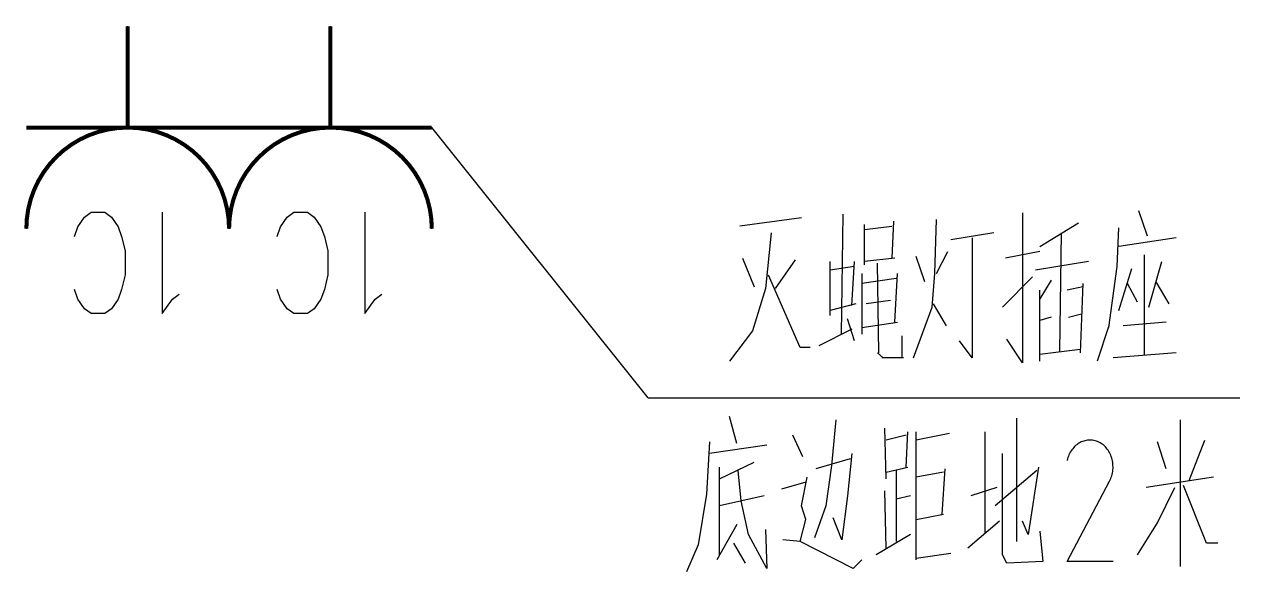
# Model space of a CAD drawing. Header units: millimetres. Extents: x -255 to 2743, y -1347 to 5.
import ezdxf

# ---------------------------------------------------------------- set-up
doc = ezdxf.new("R2010")
doc.units = ezdxf.units.MM
doc.layers.add('TJ(电气专业D)', color=142, linetype='Continuous')

# ---------------------------------------------------------------- blocks, each defined once
blk = doc.blocks.new('HC003077006335')
at = {"layer": 'TJ(电气专业D)'}
for p, q in [((-5, -2.5), (-5, 0)), ((0, -2.5), (0, 0)), ((-7.5, -2.5), (-2.5, -2.5)), ((-2.5, -2.5), (2.5, -2.5)), ((7.835, -9.175), (2.5, -2.5)), ((-6.233, -4.95), (-6.066, -4.712)), ((-6.066, -4.712), (-5.9, -4.593)), ((-5.9, -4.593), (-5.566, -4.593)), ((-5.566, -4.593), (-5.399, -4.712)), ((-5.399, -4.712), (-5.233, -4.95)), ((-4.149, -4.593), (-4.149, -7.092)), ((-1.233, -4.95), (-1.066, -4.712)), ((-1.066, -4.712), (-0.9, -4.593)), ((-0.9, -4.593), (-0.566, -4.593)), ((-0.566, -4.593), (-0.399, -4.712)), ((-0.399, -4.712), (-0.233, -4.95)), ((0.851, -4.593), (0.851, -7.092)), ((11.616, -4.727), (10.093, -4.935)), ((12.608, -7.601), (12.643, -4.643)), ((14.91, -6.102), (14.945, -4.768)), ((17.07, -4.602), (17.07, -8.31)), ((20.151, -5.185), (19.94, -4.56)), ((-6.316, -5.188), (-6.233, -4.95)), ((-5.233, -4.95), (-5.149, -5.188)), ((-1.316, -5.188), (-1.233, -4.95)), ((-0.233, -4.95), (-0.149, -5.188)), ((13.175, -5.893), (13.175, -4.893)), ((13.175, -5.018), (13.848, -4.935)), ((13.883, -4.81), (13.848, -5.727)), ((17.495, -5.435), (18.452, -4.852)), ((19.407, -5.935), (19.444, -4.977)), ((-5.149, -5.188), (-5.066, -5.545)), ((-0.149, -5.188), (-0.066, -5.545)), ((10.873, -5.102), (10.73, -6.477)), ((16.363, -5.102), (15.299, -5.269)), ((15.83, -5.227), (15.83, -8.185)), ((17.991, -8.018), (18.027, -5.102)), ((20.86, -5.227), (19.444, -5.435)), ((-5.066, -5.545), (-5.066, -6.14)), ((-0.066, -5.545), (-0.066, -6.14)), ((14.662, -6.31), (14.45, -5.685)), ((14.945, -6.102), (15.229, -5.56)), ((17.495, -5.56), (16.646, -5.727)), ((20.081, -8.102), (20.081, -5.643)), ((10.164, -5.727), (10.447, -6.435)), ((10.978, -6.477), (11.474, -5.768)), ((12.325, -7.143), (12.325, -5.81)), ((12.927, -5.935), (12.325, -6.018)), ((12.856, -6.893), (12.927, -5.81)), ((13.918, -5.727), (13.175, -5.81)), ((13.528, -8.06), (13.493, -5.852)), ((18.7, -5.81), (17.39, -6.018)), ((19.196, -7.435), (19.407, -5.935)), ((19.444, -7.018), (19.762, -5.977)), ((20.187, -6.935), (20.506, -5.81)), ((-5.066, -6.14), (-5.149, -6.497)), ((-0.066, -6.14), (-0.149, -6.497)), ((11.581, -7.935), (10.802, -6.143)), ((13.104, -6.102), (13.104, -7.601)), ((13.954, -6.227), (13.104, -6.351)), ((13.918, -7.31), (13.989, -6.102)), ((14.84, -6.935), (14.91, -6.102)), ((17.318, -6.185), (16.574, -6.935)), ((17.779, -6.268), (17.495, -6.727)), ((-6.233, -6.735), (-6.316, -6.497)), ((-5.149, -6.497), (-5.233, -6.735)), ((-1.233, -6.735), (-1.316, -6.497)), ((-0.149, -6.497), (-0.233, -6.735)), ((10.73, -6.477), (10.412, -7.518)), ((17.495, -8.268), (17.495, -6.519)), ((18.558, -6.435), (18.169, -6.519)), ((18.558, -6.351), (18.487, -8.06)), ((19.903, -6.81), (19.655, -6.351)), ((20.682, -6.852), (20.364, -6.31)), ((-6.066, -6.973), (-6.233, -6.735)), ((-5.233, -6.735), (-5.399, -6.973)), ((-4.149, -7.092), (-3.899, -6.735)), ((-3.899, -6.735), (-3.733, -6.616)), ((-1.066, -6.973), (-1.233, -6.735)), ((-0.233, -6.735), (-0.399, -6.973)), ((0.851, -7.092), (1.101, -6.735)), ((1.101, -6.735), (1.267, -6.616)), ((12.962, -6.852), (12.325, -7.018)), ((13.813, -6.768), (13.21, -6.852)), ((15.193, -7.393), (14.875, -6.852)), ((-5.9, -7.092), (-6.066, -6.973)), ((-5.566, -7.092), (-5.9, -7.092)), ((-5.399, -6.973), (-5.566, -7.092)), ((-0.9, -7.092), (-1.066, -6.973)), ((-0.566, -7.092), (-0.9, -7.092)), ((-0.399, -6.973), (-0.566, -7.092)), ((14.379, -8.185), (14.84, -6.935)), ((17.779, -7.185), (17.495, -7.268)), ((18.204, -7.185), (18.522, -7.102)), ((12.856, -7.477), (12.042, -7.893)), ((12.927, -7.768), (12.749, -7.227)), ((13.104, -7.435), (13.989, -7.31)), ((19.196, -7.393), (18.912, -8.268)), ((20.612, -7.31), (19.55, -7.393)), ((10.412, -7.518), (9.845, -8.268)), ((14.096, -7.643), (14.096, -8.185)), ((15.83, -8.185), (15.512, -7.768)), ((17.07, -8.31), (16.681, -7.726)), ((11.829, -7.935), (11.581, -7.935)), ((13.635, -8.185), (13.493, -8.06)), ((18.487, -7.977), (17.495, -8.102)), ((20.86, -8.06), (19.302, -8.185)), ((14.131, -8.185), (13.6, -8.185)), ((7.835, -9.175), (22.425, -9.175)), ((10.023, -10.302), (9.846, -9.635)), ((12.466, -9.719), (12.36, -10.844)), ((16.929, -12.718), (16.929, -9.677)), ((20.965, -13.343), (20.965, -9.719)), ((11.653, -10.635), (11.404, -10.094)), ((13.706, -11.177), (13.671, -9.927)), ((14.202, -10.094), (13.706, -10.218)), ((14.202, -10.885), (14.237, -10.01)), ((14.45, -13.176), (14.45, -10.01)), ((15.264, -10.052), (14.45, -10.218)), ((16.149, -12.51), (16.149, -10.01)), ((9.35, -10.26), (9.279, -11.552)), ((10.767, -10.344), (9.35, -10.552)), ((18.267, -10.486), (18.248, -10.516)), ((18.286, -10.457), (18.267, -10.486)), ((18.309, -10.43), (18.286, -10.457)), ((18.331, -10.403), (18.309, -10.43)), ((18.354, -10.379), (18.331, -10.403)), ((18.379, -10.355), (18.354, -10.379)), ((18.406, -10.334), (18.379, -10.355)), ((18.432, -10.314), (18.406, -10.334)), ((18.46, -10.296), (18.432, -10.314)), ((18.488, -10.28), (18.46, -10.296)), ((18.517, -10.265), (18.488, -10.28)), ((18.547, -10.253), (18.517, -10.265)), ((18.577, -10.242), (18.547, -10.253)), ((18.608, -10.233), (18.577, -10.242)), ((18.64, -10.227), (18.608, -10.233)), ((18.671, -10.222), (18.64, -10.227)), ((18.703, -10.219), (18.671, -10.222)), ((18.734, -10.218), (18.703, -10.219)), ((18.767, -10.219), (18.734, -10.218)), ((18.798, -10.222), (18.767, -10.219)), ((18.829, -10.227), (18.798, -10.222)), ((18.86, -10.235), (18.829, -10.227)), ((18.891, -10.243), (18.86, -10.235)), ((18.922, -10.255), (18.891, -10.243)), ((18.952, -10.268), (18.922, -10.255)), ((18.981, -10.283), (18.952, -10.268)), ((19.008, -10.3), (18.981, -10.283)), ((19.035, -10.319), (19.008, -10.3)), ((19.062, -10.339), (19.035, -10.319)), ((19.088, -10.362), (19.062, -10.339)), ((19.112, -10.386), (19.088, -10.362)), ((19.135, -10.411), (19.112, -10.386)), ((19.157, -10.438), (19.135, -10.411)), ((19.178, -10.467), (19.157, -10.438)), ((19.197, -10.496), (19.178, -10.467)), ((20.611, -10.927), (20.399, -10.26)), ((21.178, -11.218), (21.567, -10.218)), ((9.598, -11.177), (10.448, -10.76)), ((12.82, -10.677), (11.971, -10.927)), ((12.856, -10.552), (12.75, -11.593)), ((16.575, -13.052), (16.575, -10.552)), ((18.177, -10.683), (18.168, -10.719)), ((18.188, -10.648), (18.177, -10.683)), ((18.201, -10.613), (18.188, -10.648)), ((18.215, -10.581), (18.201, -10.613)), ((18.231, -10.548), (18.215, -10.581)), ((18.248, -10.516), (18.231, -10.548)), ((19.215, -10.528), (19.197, -10.496)), ((19.23, -10.559), (19.215, -10.528)), ((19.245, -10.593), (19.23, -10.559)), ((19.258, -10.627), (19.245, -10.593)), ((19.269, -10.661), (19.258, -10.627)), ((19.279, -10.697), (19.269, -10.661)), ((19.287, -10.733), (19.279, -10.697)), ((19.294, -10.769), (19.287, -10.733)), ((19.298, -10.807), (19.294, -10.769)), ((9.598, -13.052), (9.598, -10.885)), ((10.129, -11.718), (10.059, -10.968)), ((12.36, -10.844), (12.219, -11.843)), ((13.706, -11.01), (14.237, -10.885)), ((13.954, -10.968), (13.954, -12.718)), ((15.123, -11.01), (14.45, -11.135)), ((15.087, -12.051), (15.158, -10.927)), ((17.424, -10.968), (16.398, -11.843)), ((17.459, -10.885), (17.212, -12.552)), ((19.27, -11.101), (19.28, -11.065)), ((19.28, -11.065), (19.288, -11.029)), ((19.288, -11.029), (19.294, -10.992)), ((19.294, -10.992), (19.298, -10.955)), ((19.3, -10.844), (19.298, -10.807)), ((19.298, -10.955), (19.301, -10.918)), ((19.301, -10.881), (19.3, -10.844)), ((19.301, -10.918), (19.301, -10.881)), ((11.723, -11.26), (11.121, -11.427)), ((11.617, -11.843), (11.759, -11.135)), ((16.433, -11.385), (15.796, -11.593)), ((18.168, -13.218), (19.216, -11.235)), ((19.216, -11.235), (19.232, -11.203)), ((19.232, -11.203), (19.247, -11.169)), ((19.247, -11.169), (19.259, -11.135)), ((19.259, -11.135), (19.27, -11.101)), ((21.78, -11.135), (20.116, -11.385)), ((20.399, -12.26), (20.824, -11.385)), ((21.603, -12.76), (21.037, -11.343)), ((9.279, -11.552), (9.067, -12.801)), ((10.697, -11.593), (9.598, -11.843)), ((12.75, -11.593), (12.609, -12.677)), ((13.706, -12.885), (13.671, -11.468)), ((14.308, -11.593), (13.954, -11.676)), ((10.307, -12.552), (10.129, -11.718)), ((11.723, -12.177), (11.617, -11.843)), ((12.219, -11.843), (11.936, -12.635)), ((11.581, -12.718), (11.723, -12.177)), ((12.609, -12.677), (12.396, -12.135)), ((14.45, -12.177), (15.123, -12.051)), ((16.503, -12.218), (15.724, -12.885)), ((17.212, -12.552), (17.071, -12.218)), ((19.903, -13.052), (20.399, -12.26)), ((10.023, -12.302), (9.528, -13.176)), ((10.767, -13.385), (10.307, -12.552)), ((10.731, -12.426), (10.767, -13.385)), ((14.308, -12.552), (13.458, -13.052)), ((17.495, -12.468), (17.566, -13.218)), ((9.067, -12.801), (8.784, -13.468)), ((10.235, -13.26), (9.952, -12.76)), ((11.581, -12.718), (11.157, -12.677)), ((12.892, -13.385), (11.581, -12.718)), ((21.886, -12.76), (21.603, -12.76)), ((13.104, -13.176), (12.892, -13.385)), ((14.45, -13.135), (15.3, -13.01)), ((16.681, -13.26), (16.575, -13.052)), ((17.566, -13.218), (16.681, -13.26)), ((19.301, -13.218), (18.168, -13.218))]:
    blk.add_line(p, q, dxfattribs=at)
at = {"layer": 'TJ(电气专业D)', "const_width": 0.1}
for points in [[(-5, -2.5), (-5, 0)], [(0, -2.5), (0, 0)], [(-7.5, -2.5), (-2.5, -2.5)], [(-2.5, -2.5), (2.5, -2.5)]]:
    blk.add_lwpolyline(points, dxfattribs=at)
for points in [[(-2.5, -5, 0.198912), (-3.232, -3.232, 0.198912), (-5, -2.5, 0.198912), (-6.768, -3.232, 0.198912), (-7.5, -5)], [(2.5, -5, 0.198912), (1.768, -3.232, 0.198912), (0, -2.5, 0.198912), (-1.768, -3.232, 0.198912), (-2.5, -5)]]:
    blk.add_lwpolyline(points, format="xyb", dxfattribs=at)
at = {"layer": 'TJ(电气专业D)'}
for centre, start, end in [((-5, -5), 90, 135), ((-5, -5), 45, 90), ((0, -5), 90, 135), ((0, -5), 45, 90), ((-5, -5), 135, 180), ((-5, -5), 0, 45), ((0, -5), 135, 180), ((0, -5), 0, 45)]:
    blk.add_arc(centre, 2.5, start, end, dxfattribs=at)
at = {"layer": 'TJ(电气专业D)', "width": 0.7}
blk.add_attdef('PSFHATT', (24.425, -13.468), '', height=2.5, dxfattribs=at)

msp = doc.modelspace()

# ---------------------------------------------------------------- block references
at = {"layer": 'TJ(电气专业D)', "xscale": 100, "yscale": 100, "zscale": 100}
msp.add_blockref('HC003077006335', (500, 0), dxfattribs=at)

doc.saveas('drawing.dxf')
